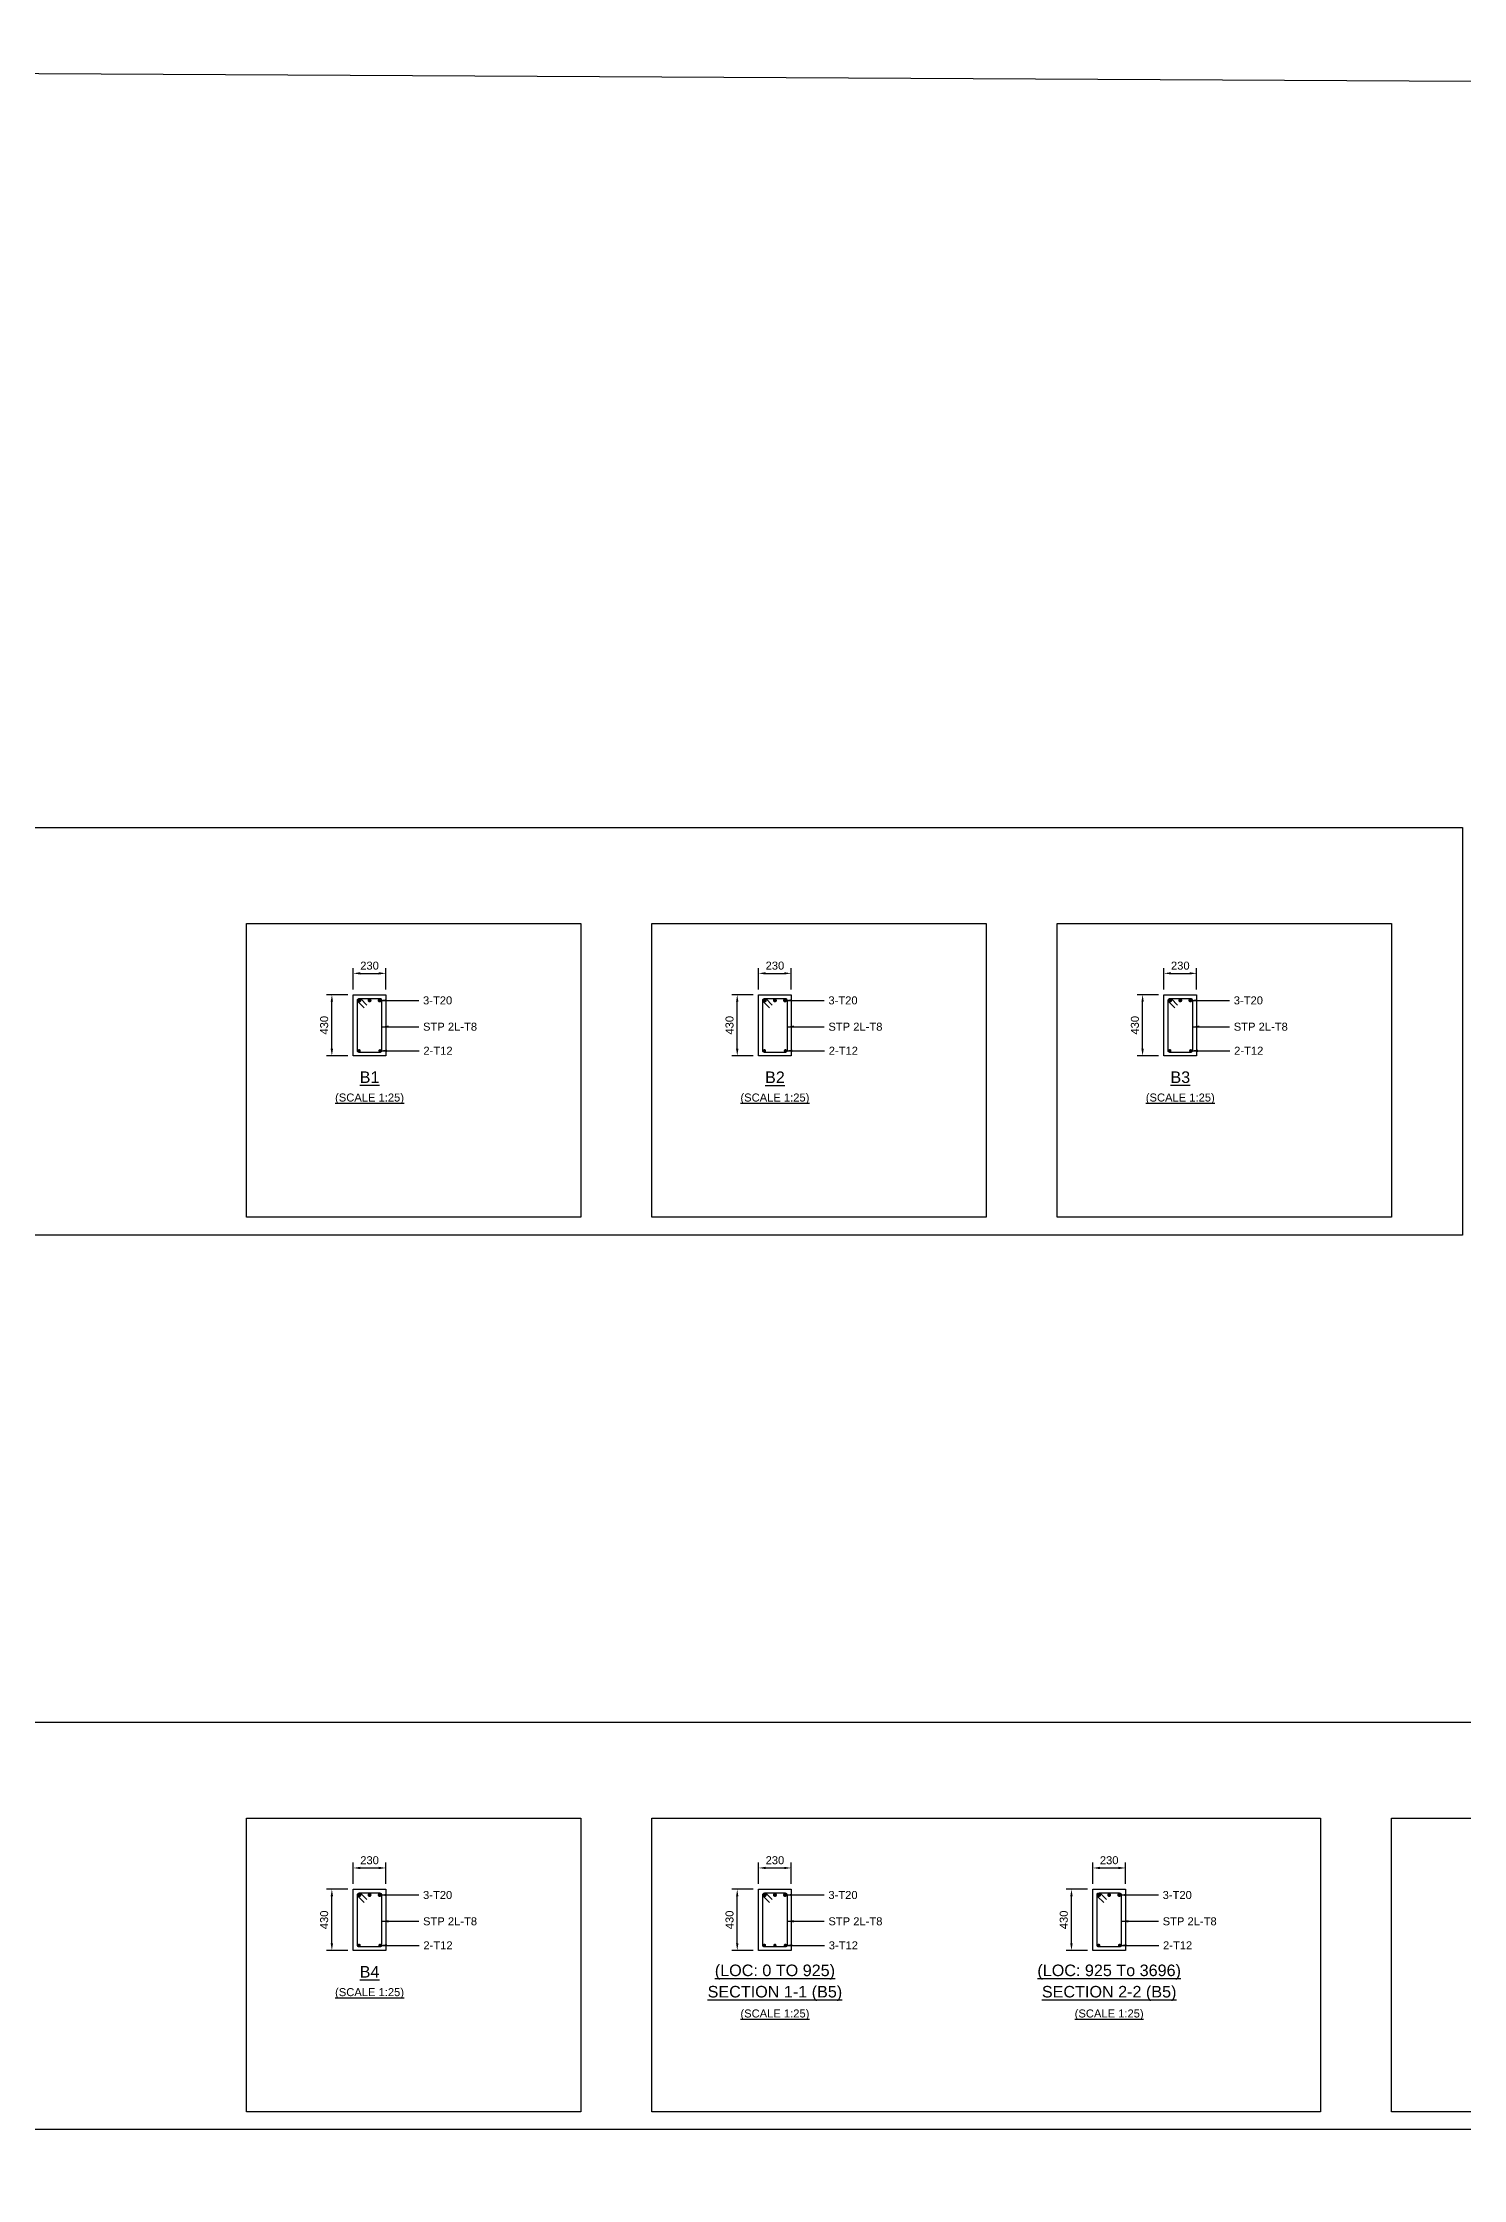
# Model space of a CAD drawing. Header units: inches. Extents: x -816171 to 9366335, y -450961 to 689132.
# Drawn here: x 2668962 to 2708911, y 332751 to 392839 of the extents above; entities that cross this region are included whole.
import ezdxf
from ezdxf.enums import TextEntityAlignment as Align

# ---------------------------------------------------------------- set-up
doc = ezdxf.new("R2010")
doc.units = ezdxf.units.IN
doc.header["$MEASUREMENT"] = 0
for name, color, linetype in [('Concrete Line', 2, 'Continuous'), ('Dimension', 31, 'Continuous'), ('Labels', 4, 'Continuous'), ('Link', 225, 'Continuous'), ('Reinforcement', 130, 'Continuous'), ('Schedule Border', 60, 'Continuous'), ('Text', 31, 'Continuous')]:
    doc.layers.add(name, color=color, linetype=linetype)
doc.styles.add('SC-SansSerif', font='SansSerif')
doc.dimstyles.new('SCBBSDimStyl', dxfattribs={"dimtxt": 225, "dimasz": 200, "dimexe": 150, "dimexo": 150, "dimgap": 100, "dimtad": 1, "dimtoh": 1, "dimdec": 0, "dimzin": 0, "dimdsep": 46, "dimtxsty": 'SC-SansSerif', "dimcen": 0.09, "dimclrd": 8, "dimclre": 8, "dimclrt": 31, "dimadec": 0, "dimazin": 0, "dimtfac": 1, "dimtdec": 0, "dimtix": 1, "dimtofl": 0, "dimtmove": 0, "dimatfit": 3, "dimfxl": 1, "dimtolj": 1, "dimtzin": 0, "dimarcsym": 0})

# ---------------------------------------------------------------- blocks, each defined once
blk = doc.blocks.new('*D807')
at = {"layer": 'DEFPOINTS', "color": 0, "transparency": 16777216}
for p in [(2678613, 366666), (2677693, 366066), (2678613, 366066)]:
    blk.add_point(p, dxfattribs=at)
at = {"layer": 'Dimension', "color": 8, "lineweight": -2, "transparency": 16777216}
for p, q in [((2677693, 366216), (2677693, 366816)), ((2677893, 366666), (2678413, 366666)), ((2678613, 366216), (2678613, 366816))]:
    blk.add_line(p, q, dxfattribs=at)
at = {"layer": 'Dimension', "color": 8, "transparency": 16777216}
for points in [[(2677893, 366699), (2677893, 366633), (2677693, 366666)], [(2678413, 366699), (2678413, 366633), (2678613, 366666)]]:
    blk.add_solid(points, dxfattribs=at)
at = {"layer": 'Dimension', "color": 31, "transparency": 16777216, "insert": (2678153, 366882), "char_height": 225, "attachment_point": 5, "style": 'SC-SansSerif'}
blk.add_mtext('\\A1;230', dxfattribs=at)
blk = doc.blocks.new('*D808')
at = {"layer": 'DEFPOINTS', "color": 0, "transparency": 16777216}
for p in [(2677093, 366066), (2677693, 366066), (2677693, 364346)]:
    blk.add_point(p, dxfattribs=at)
at = {"layer": 'Dimension', "color": 8, "lineweight": -2, "transparency": 16777216}
for p, q in [((2677543, 366066), (2676943, 366066)), ((2677093, 364546), (2677093, 365866)), ((2677543, 364346), (2676943, 364346))]:
    blk.add_line(p, q, dxfattribs=at)
at = {"layer": 'Dimension', "color": 8, "transparency": 16777216}
for points in [[(2677059, 365866), (2677126, 365866), (2677093, 366066)], [(2677059, 364546), (2677126, 364546), (2677093, 364346)]]:
    blk.add_solid(points, dxfattribs=at)
at = {"layer": 'Dimension', "color": 31, "transparency": 16777216, "insert": (2676877, 365206), "char_height": 225, "attachment_point": 5, "rotation": 90, "style": 'SC-SansSerif'}
blk.add_mtext('\\A1;430', dxfattribs=at)
blk = doc.blocks.new('*D809')
at = {"layer": 'DEFPOINTS', "color": 0, "transparency": 16777216}
for p in [(2690013, 366666), (2689093, 366066), (2690013, 366066)]:
    blk.add_point(p, dxfattribs=at)
at = {"layer": 'Dimension', "color": 8, "lineweight": -2, "transparency": 16777216}
for p, q in [((2689093, 366216), (2689093, 366816)), ((2689293, 366666), (2689813, 366666)), ((2690013, 366216), (2690013, 366816))]:
    blk.add_line(p, q, dxfattribs=at)
at = {"layer": 'Dimension', "color": 8, "transparency": 16777216}
for points in [[(2689293, 366699), (2689293, 366633), (2689093, 366666)], [(2689813, 366699), (2689813, 366633), (2690013, 366666)]]:
    blk.add_solid(points, dxfattribs=at)
at = {"layer": 'Dimension', "color": 31, "transparency": 16777216, "insert": (2689553, 366882), "char_height": 225, "attachment_point": 5, "style": 'SC-SansSerif'}
blk.add_mtext('\\A1;230', dxfattribs=at)
blk = doc.blocks.new('*D810')
at = {"layer": 'DEFPOINTS', "color": 0, "transparency": 16777216}
for p in [(2688493, 366066), (2689093, 366066), (2689093, 364346)]:
    blk.add_point(p, dxfattribs=at)
at = {"layer": 'Dimension', "color": 8, "lineweight": -2, "transparency": 16777216}
for p, q in [((2688943, 366066), (2688343, 366066)), ((2688493, 364546), (2688493, 365866)), ((2688943, 364346), (2688343, 364346))]:
    blk.add_line(p, q, dxfattribs=at)
at = {"layer": 'Dimension', "color": 8, "transparency": 16777216}
for points in [[(2688459, 365866), (2688526, 365866), (2688493, 366066)], [(2688459, 364546), (2688526, 364546), (2688493, 364346)]]:
    blk.add_solid(points, dxfattribs=at)
at = {"layer": 'Dimension', "color": 31, "transparency": 16777216, "insert": (2688277, 365206), "char_height": 225, "attachment_point": 5, "rotation": 90, "style": 'SC-SansSerif'}
blk.add_mtext('\\A1;430', dxfattribs=at)
blk = doc.blocks.new('*D799')
at = {"layer": 'DEFPOINTS', "color": 0, "transparency": 16777216}
for p in [(2701413, 366666), (2700493, 366066), (2701413, 366066)]:
    blk.add_point(p, dxfattribs=at)
at = {"layer": 'Dimension', "color": 8, "lineweight": -2, "transparency": 16777216}
for p, q in [((2700493, 366216), (2700493, 366816)), ((2700693, 366666), (2701213, 366666)), ((2701413, 366216), (2701413, 366816))]:
    blk.add_line(p, q, dxfattribs=at)
at = {"layer": 'Dimension', "color": 8, "transparency": 16777216}
for points in [[(2700693, 366699), (2700693, 366633), (2700493, 366666)], [(2701213, 366699), (2701213, 366633), (2701413, 366666)]]:
    blk.add_solid(points, dxfattribs=at)
at = {"layer": 'Dimension', "color": 31, "transparency": 16777216, "insert": (2700953, 366882), "char_height": 225, "attachment_point": 5, "style": 'SC-SansSerif'}
blk.add_mtext('\\A1;230', dxfattribs=at)
blk = doc.blocks.new('*D800')
at = {"layer": 'DEFPOINTS', "color": 0, "transparency": 16777216}
for p in [(2699893, 366066), (2700493, 366066), (2700493, 364346)]:
    blk.add_point(p, dxfattribs=at)
at = {"layer": 'Dimension', "color": 8, "lineweight": -2, "transparency": 16777216}
for p, q in [((2700343, 366066), (2699743, 366066)), ((2699893, 364546), (2699893, 365866)), ((2700343, 364346), (2699743, 364346))]:
    blk.add_line(p, q, dxfattribs=at)
at = {"layer": 'Dimension', "color": 8, "transparency": 16777216}
for points in [[(2699859, 365866), (2699926, 365866), (2699893, 366066)], [(2699859, 364546), (2699926, 364546), (2699893, 364346)]]:
    blk.add_solid(points, dxfattribs=at)
at = {"layer": 'Dimension', "color": 31, "transparency": 16777216, "insert": (2699677, 365206), "char_height": 225, "attachment_point": 5, "rotation": 90, "style": 'SC-SansSerif'}
blk.add_mtext('\\A1;430', dxfattribs=at)
blk = doc.blocks.new('*D819')
at = {"layer": 'DEFPOINTS', "color": 0, "transparency": 16777216}
for p in [(2678613, 341506), (2677693, 340906), (2678613, 340906)]:
    blk.add_point(p, dxfattribs=at)
at = {"layer": 'Dimension', "color": 8, "lineweight": -2, "transparency": 16777216}
for p, q in [((2677693, 341056), (2677693, 341656)), ((2677893, 341506), (2678413, 341506)), ((2678613, 341056), (2678613, 341656))]:
    blk.add_line(p, q, dxfattribs=at)
at = {"layer": 'Dimension', "color": 8, "transparency": 16777216}
for points in [[(2677893, 341539), (2677893, 341473), (2677693, 341506)], [(2678413, 341539), (2678413, 341473), (2678613, 341506)]]:
    blk.add_solid(points, dxfattribs=at)
at = {"layer": 'Dimension', "color": 31, "transparency": 16777216, "insert": (2678153, 341722), "char_height": 225, "attachment_point": 5, "style": 'SC-SansSerif'}
blk.add_mtext('\\A1;230', dxfattribs=at)
blk = doc.blocks.new('*D820')
at = {"layer": 'DEFPOINTS', "color": 0, "transparency": 16777216}
for p in [(2677093, 340906), (2677693, 340906), (2677693, 339186)]:
    blk.add_point(p, dxfattribs=at)
at = {"layer": 'Dimension', "color": 8, "lineweight": -2, "transparency": 16777216}
for p, q in [((2677543, 340906), (2676943, 340906)), ((2677093, 339386), (2677093, 340706)), ((2677543, 339186), (2676943, 339186))]:
    blk.add_line(p, q, dxfattribs=at)
at = {"layer": 'Dimension', "color": 8, "transparency": 16777216}
for points in [[(2677059, 340706), (2677126, 340706), (2677093, 340906)], [(2677059, 339386), (2677126, 339386), (2677093, 339186)]]:
    blk.add_solid(points, dxfattribs=at)
at = {"layer": 'Dimension', "color": 31, "transparency": 16777216, "insert": (2676877, 340046), "char_height": 225, "attachment_point": 5, "rotation": 90, "style": 'SC-SansSerif'}
blk.add_mtext('\\A1;430', dxfattribs=at)
blk = doc.blocks.new('*D821')
at = {"layer": 'DEFPOINTS', "color": 0, "transparency": 16777216}
for p in [(2690013, 341506), (2689093, 340906), (2690013, 340906)]:
    blk.add_point(p, dxfattribs=at)
at = {"layer": 'Dimension', "color": 8, "lineweight": -2, "transparency": 16777216}
for p, q in [((2689093, 341056), (2689093, 341656)), ((2689293, 341506), (2689813, 341506)), ((2690013, 341056), (2690013, 341656))]:
    blk.add_line(p, q, dxfattribs=at)
at = {"layer": 'Dimension', "color": 8, "transparency": 16777216}
for points in [[(2689293, 341539), (2689293, 341473), (2689093, 341506)], [(2689813, 341539), (2689813, 341473), (2690013, 341506)]]:
    blk.add_solid(points, dxfattribs=at)
at = {"layer": 'Dimension', "color": 31, "transparency": 16777216, "insert": (2689553, 341722), "char_height": 225, "attachment_point": 5, "style": 'SC-SansSerif'}
blk.add_mtext('\\A1;230', dxfattribs=at)
blk = doc.blocks.new('*D822')
at = {"layer": 'DEFPOINTS', "color": 0, "transparency": 16777216}
for p in [(2688493, 340906), (2689093, 340906), (2689093, 339186)]:
    blk.add_point(p, dxfattribs=at)
at = {"layer": 'Dimension', "color": 8, "lineweight": -2, "transparency": 16777216}
for p, q in [((2688943, 340906), (2688343, 340906)), ((2688493, 339386), (2688493, 340706)), ((2688943, 339186), (2688343, 339186))]:
    blk.add_line(p, q, dxfattribs=at)
at = {"layer": 'Dimension', "color": 8, "transparency": 16777216}
for points in [[(2688459, 340706), (2688526, 340706), (2688493, 340906)], [(2688459, 339386), (2688526, 339386), (2688493, 339186)]]:
    blk.add_solid(points, dxfattribs=at)
at = {"layer": 'Dimension', "color": 31, "transparency": 16777216, "insert": (2688277, 340046), "char_height": 225, "attachment_point": 5, "rotation": 90, "style": 'SC-SansSerif'}
blk.add_mtext('\\A1;430', dxfattribs=at)
blk = doc.blocks.new('*D823')
at = {"layer": 'DEFPOINTS', "color": 0, "transparency": 16777216}
for p in [(2699413, 341506), (2698493, 340906), (2699413, 340906)]:
    blk.add_point(p, dxfattribs=at)
at = {"layer": 'Dimension', "color": 8, "lineweight": -2, "transparency": 16777216}
for p, q in [((2698493, 341056), (2698493, 341656)), ((2698693, 341506), (2699213, 341506)), ((2699413, 341056), (2699413, 341656))]:
    blk.add_line(p, q, dxfattribs=at)
at = {"layer": 'Dimension', "color": 8, "transparency": 16777216}
for points in [[(2698693, 341539), (2698693, 341473), (2698493, 341506)], [(2699213, 341539), (2699213, 341473), (2699413, 341506)]]:
    blk.add_solid(points, dxfattribs=at)
at = {"layer": 'Dimension', "color": 31, "transparency": 16777216, "insert": (2698953, 341722), "char_height": 225, "attachment_point": 5, "style": 'SC-SansSerif'}
blk.add_mtext('\\A1;230', dxfattribs=at)
blk = doc.blocks.new('*D824')
at = {"layer": 'DEFPOINTS', "color": 0, "transparency": 16777216}
for p in [(2697893, 340906), (2698493, 340906), (2698493, 339186)]:
    blk.add_point(p, dxfattribs=at)
at = {"layer": 'Dimension', "color": 8, "lineweight": -2, "transparency": 16777216}
for p, q in [((2698343, 340906), (2697743, 340906)), ((2697893, 339386), (2697893, 340706)), ((2698343, 339186), (2697743, 339186))]:
    blk.add_line(p, q, dxfattribs=at)
at = {"layer": 'Dimension', "color": 8, "transparency": 16777216}
for points in [[(2697859, 340706), (2697926, 340706), (2697893, 340906)], [(2697859, 339386), (2697926, 339386), (2697893, 339186)]]:
    blk.add_solid(points, dxfattribs=at)
at = {"layer": 'Dimension', "color": 31, "transparency": 16777216, "insert": (2697677, 340046), "char_height": 225, "attachment_point": 5, "rotation": 90, "style": 'SC-SansSerif'}
blk.add_mtext('\\A1;430', dxfattribs=at)

msp = doc.modelspace()

# ---------------------------------------------------------------- linework, layer by layer
msp.add_lwpolyline([(2507663.83403, 392838.94799), (2914115.59183, 390657.34345), (2914115.59183, 139178.61934), (2507663.83403, 141360.22388)], close=True)
at = {"layer": 'Concrete Line'}
for points in [[(2677692.63876, 366065.9465), (2678612.63876, 366065.9465), (2678612.63876, 364345.9465), (2677692.63876, 364345.9465)], [(2689092.63876, 366065.9465), (2690012.63876, 366065.9465), (2690012.63876, 364345.9465), (2689092.63876, 364345.9465)], [(2700492.63876, 366065.9465), (2701412.63876, 366065.9465), (2701412.63876, 364345.9465), (2700492.63876, 364345.9465)], [(2677692.63876, 340905.9465), (2678612.63876, 340905.9465), (2678612.63876, 339185.9465), (2677692.63876, 339185.9465)], [(2689092.63876, 340905.9465), (2690012.63876, 340905.9465), (2690012.63876, 339185.9465), (2689092.63876, 339185.9465)], [(2698492.63876, 340905.9465), (2699412.63876, 340905.9465), (2699412.63876, 339185.9465), (2698492.63876, 339185.9465)]]:
    msp.add_lwpolyline(points, close=True, dxfattribs=at)
at = {"layer": 'Link'}
for points in [[(2677998.00654, 365696.18478), (2677828.90121, 365866.48859, -0.66690252), (2677868.63876, 365961.9465), (2678436.63876, 365961.9465, -0.4142135624), (2678492.63876, 365905.9465), (2678492.63876, 364489.9465, -0.4142135624), (2678446.63876, 364443.9465), (2677858.63876, 364443.9465, -0.4142135624), (2677812.63876, 364489.9465), (2677812.63876, 365905.9465, -0.6694562621), (2677908.37631, 365945.40441), (2678077.48165, 365775.10061)], [(2689398.00654, 365696.18478), (2689228.90121, 365866.48859, -0.66690252), (2689268.63876, 365961.9465), (2689836.63876, 365961.9465, -0.4142135624), (2689892.63876, 365905.9465), (2689892.63876, 364489.9465, -0.4142135624), (2689846.63876, 364443.9465), (2689258.63876, 364443.9465, -0.4142135624), (2689212.63876, 364489.9465), (2689212.63876, 365905.9465, -0.6694562621), (2689308.37631, 365945.40441), (2689477.48165, 365775.10061)], [(2700798.00654, 365696.18478), (2700628.90121, 365866.48859, -0.66690252), (2700668.63876, 365961.9465), (2701236.63876, 365961.9465, -0.4142135624), (2701292.63876, 365905.9465), (2701292.63876, 364489.9465, -0.4142135624), (2701246.63876, 364443.9465), (2700658.63876, 364443.9465, -0.4142135624), (2700612.63876, 364489.9465), (2700612.63876, 365905.9465, -0.6694562621), (2700708.37631, 365945.40441), (2700877.48165, 365775.10061)], [(2677998.00654, 340536.18478), (2677828.90121, 340706.48859, -0.66690252), (2677868.63876, 340801.9465), (2678436.63876, 340801.9465, -0.4142135624), (2678492.63876, 340745.9465), (2678492.63876, 339329.9465, -0.4142135624), (2678446.63876, 339283.9465), (2677858.63876, 339283.9465, -0.4142135624), (2677812.63876, 339329.9465), (2677812.63876, 340745.9465, -0.6694562621), (2677908.37631, 340785.40441), (2678077.48165, 340615.10061)], [(2689398.00654, 340536.18478), (2689228.90121, 340706.48859, -0.66690252), (2689268.63876, 340801.9465), (2689836.63876, 340801.9465, -0.4142135624), (2689892.63876, 340745.9465), (2689892.63876, 339329.9465, -0.4142135624), (2689846.63876, 339283.9465), (2689258.63876, 339283.9465, -0.4142135624), (2689212.63876, 339329.9465), (2689212.63876, 340745.9465, -0.6694562621), (2689308.37631, 340785.40441), (2689477.48165, 340615.10061)], [(2698798.00654, 340536.18478), (2698628.90121, 340706.48859, -0.66690252), (2698668.63876, 340801.9465), (2699236.63876, 340801.9465, -0.4142135624), (2699292.63876, 340745.9465), (2699292.63876, 339329.9465, -0.4142135624), (2699246.63876, 339283.9465), (2698658.63876, 339283.9465, -0.4142135624), (2698612.63876, 339329.9465), (2698612.63876, 340745.9465, -0.6694562621), (2698708.37631, 340785.40441), (2698877.48165, 340615.10061)]]:
    msp.add_lwpolyline(points, format="xyb", dxfattribs=at)
at = {"layer": 'Reinforcement'}
for points, const_width in [([(2677840.63876, 365905.9465, 1), (2677896.63876, 365905.9465, 1)], 56), ([(2678124.63876, 365905.9465, 1), (2678180.63876, 365905.9465, 1)], 56), ([(2678408.63876, 365905.9465, 1), (2678464.63876, 365905.9465, 1)], 56), ([(2689240.63876, 365905.9465, 1), (2689296.63876, 365905.9465, 1)], 56), ([(2689524.63876, 365905.9465, 1), (2689580.63876, 365905.9465, 1)], 56), ([(2689808.63876, 365905.9465, 1), (2689864.63876, 365905.9465, 1)], 56), ([(2700640.63876, 365905.9465, 1), (2700696.63876, 365905.9465, 1)], 56), ([(2700924.63876, 365905.9465, 1), (2700980.63876, 365905.9465, 1)], 56), ([(2701208.63876, 365905.9465, 1), (2701264.63876, 365905.9465, 1)], 56), ([(2677835.63876, 364489.9465, 1), (2677881.63876, 364489.9465, 1)], 46), ([(2678423.63876, 364489.9465, 1), (2678469.63876, 364489.9465, 1)], 46), ([(2689235.63876, 364489.9465, 1), (2689281.63876, 364489.9465, 1)], 46), ([(2689823.63876, 364489.9465, 1), (2689869.63876, 364489.9465, 1)], 46), ([(2700635.63876, 364489.9465, 1), (2700681.63876, 364489.9465, 1)], 46), ([(2701223.63876, 364489.9465, 1), (2701269.63876, 364489.9465, 1)], 46), ([(2677840.63876, 340745.9465, 1), (2677896.63876, 340745.9465, 1)], 56), ([(2678124.63876, 340745.9465, 1), (2678180.63876, 340745.9465, 1)], 56), ([(2678408.63876, 340745.9465, 1), (2678464.63876, 340745.9465, 1)], 56), ([(2689240.63876, 340745.9465, 1), (2689296.63876, 340745.9465, 1)], 56), ([(2689524.63876, 340745.9465, 1), (2689580.63876, 340745.9465, 1)], 56), ([(2689808.63876, 340745.9465, 1), (2689864.63876, 340745.9465, 1)], 56), ([(2698640.63876, 340745.9465, 1), (2698696.63876, 340745.9465, 1)], 56), ([(2698924.63876, 340745.9465, 1), (2698980.63876, 340745.9465, 1)], 56), ([(2699208.63876, 340745.9465, 1), (2699264.63876, 340745.9465, 1)], 56), ([(2677835.63876, 339329.9465, 1), (2677881.63876, 339329.9465, 1)], 46), ([(2678423.63876, 339329.9465, 1), (2678469.63876, 339329.9465, 1)], 46), ([(2689235.63876, 339329.9465, 1), (2689281.63876, 339329.9465, 1)], 46), ([(2689529.63876, 339329.9465, 1), (2689575.63876, 339329.9465, 1)], 46), ([(2689823.63876, 339329.9465, 1), (2689869.63876, 339329.9465, 1)], 46), ([(2698635.63876, 339329.9465, 1), (2698681.63876, 339329.9465, 1)], 46), ([(2699223.63876, 339329.9465, 1), (2699269.63876, 339329.9465, 1)], 46)]:
    msp.add_lwpolyline(points, format="xyb", close=True, dxfattribs=dict(at, const_width=const_width))
at = {"layer": 'Schedule Border'}
for points in [[(2639250.63876, 370765.9465), (2708892.63876, 370765.9465), (2708892.63876, 359305.9465), (2639250.63876, 359305.9465)], [(2674692.63876, 368065.9465), (2684092.63876, 368065.9465), (2684092.63876, 359805.9465), (2674692.63876, 359805.9465)], [(2686092.63876, 368065.9465), (2695492.63876, 368065.9465), (2695492.63876, 359805.9465), (2686092.63876, 359805.9465)], [(2697492.63876, 368065.9465), (2706892.63876, 368065.9465), (2706892.63876, 359805.9465), (2697492.63876, 359805.9465)], [(2639250.63876, 345605.9465), (2718292.63876, 345605.9465), (2718292.63876, 334145.9465), (2639250.63876, 334145.9465)], [(2674692.63876, 342905.9465), (2684092.63876, 342905.9465), (2684092.63876, 334645.9465), (2674692.63876, 334645.9465)], [(2686092.63876, 342905.9465), (2704892.63876, 342905.9465), (2704892.63876, 334645.9465), (2686092.63876, 334645.9465)], [(2706892.63876, 342905.9465), (2716292.63876, 342905.9465), (2716292.63876, 334645.9465), (2706892.63876, 334645.9465)]]:
    msp.add_lwpolyline(points, close=True, dxfattribs=at)

# ---------------------------------------------------------------- texts
at = {"layer": 'Labels', "style": 'SC-SansSerif'}
for s, p in [('%%uB1', (2678152.63876, 363745.9465)), ('%%uB2', (2689552.63876, 363745.9465)), ('%%uB3', (2700952.63876, 363745.9465)), ('%%uB4', (2678152.63876, 338585.9465)), ('%%u(LOC: 0 TO 925)', (2689552.63876, 338585.9465)), ('%%u(LOC: 925 To 3696)', (2698952.63876, 338585.9465)), ('%%uSECTION 1-1 (B5)', (2689552.63876, 337985.9465)), ('%%uSECTION 2-2 (B5)', (2698952.63876, 337985.9465))]:
    msp.add_text(s, height=325, dxfattribs=at).set_placement(p, align=Align.MIDDLE)
at = {"layer": 'Text', "style": 'SC-SansSerif'}
for s, p in [('3-T20', (2679656.63876, 365905.9465)), ('3-T20', (2691056.63876, 365905.9465)), ('3-T20', (2702456.63876, 365905.9465)), ('STP 2L-T8', (2679656.63876, 365165.9465)), ('STP 2L-T8', (2691056.63876, 365165.9465)), ('STP 2L-T8', (2702456.63876, 365165.9465)), ('2-T12', (2679666.63876, 364489.9465)), ('2-T12', (2691066.63876, 364489.9465)), ('2-T12', (2702466.63876, 364489.9465)), ('3-T20', (2679656.63876, 340745.9465)), ('3-T20', (2691056.63876, 340745.9465)), ('3-T20', (2700456.63876, 340745.9465)), ('STP 2L-T8', (2679656.63876, 340005.9465)), ('STP 2L-T8', (2691056.63876, 340005.9465)), ('STP 2L-T8', (2700456.63876, 340005.9465)), ('2-T12', (2679666.63876, 339329.9465)), ('3-T12', (2691066.63876, 339329.9465)), ('2-T12', (2700466.63876, 339329.9465))]:
    msp.add_text(s, height=225, dxfattribs=at).set_placement(p, align=Align.MIDDLE_LEFT)
for p in [(2678152.63876, 363145.9465), (2689552.63876, 363145.9465), (2700952.63876, 363145.9465), (2678152.63876, 337985.9465), (2689552.63876, 337385.9465), (2698952.63876, 337385.9465)]:
    msp.add_text('%%u(SCALE 1:25)', height=225, dxfattribs=at).set_placement(p, align=Align.MIDDLE)

# ---------------------------------------------------------------- dimensions: what is measured, and where the dimension line sits
at = {"layer": 'Dimension'}
for base, p1, p2, angle, text, picture, middle in [((2678612.63876, 366665.9465), (2677692.63876, 366065.9465), (2678612.63876, 366065.9465), 0, '230', '*D807', (2678152.63876, 366665.9465)), ((2690012.63876, 366665.9465), (2689092.63876, 366065.9465), (2690012.63876, 366065.9465), 0, '230', '*D809', (2689552.63876, 366665.9465)), ((2701412.63876, 366665.9465), (2700492.63876, 366065.9465), (2701412.63876, 366065.9465), 0, '230', '*D799', (2700952.63876, 366665.9465)), ((2677092.63876, 366065.9465), (2677692.63876, 364345.9465), (2677692.63876, 366065.9465), 90, '430', '*D808', (2677092.63876, 365205.9465)), ((2688492.63876, 366065.9465), (2689092.63876, 364345.9465), (2689092.63876, 366065.9465), 90, '430', '*D810', (2688492.63876, 365205.9465)), ((2699892.63876, 366065.9465), (2700492.63876, 364345.9465), (2700492.63876, 366065.9465), 90, '430', '*D800', (2699892.63876, 365205.9465)), ((2678612.63876, 341505.9465), (2677692.63876, 340905.9465), (2678612.63876, 340905.9465), 0, '230', '*D819', (2678152.63876, 341505.9465)), ((2690012.63876, 341505.9465), (2689092.63876, 340905.9465), (2690012.63876, 340905.9465), 0, '230', '*D821', (2689552.63876, 341505.9465)), ((2699412.63876, 341505.9465), (2698492.63876, 340905.9465), (2699412.63876, 340905.9465), 0, '230', '*D823', (2698952.63876, 341505.9465)), ((2677092.63876, 340905.9465), (2677692.63876, 339185.9465), (2677692.63876, 340905.9465), 90, '430', '*D820', (2677092.63876, 340045.9465)), ((2688492.63876, 340905.9465), (2689092.63876, 339185.9465), (2689092.63876, 340905.9465), 90, '430', '*D822', (2688492.63876, 340045.9465)), ((2697892.63876, 340905.9465), (2698492.63876, 339185.9465), (2698492.63876, 340905.9465), 90, '430', '*D824', (2697892.63876, 340045.9465))]:
    dim = msp.add_linear_dim(base=base, p1=p1, p2=p2, angle=angle, text=text, dimstyle='SCBBSDimStyl', override={"dimjust": 0}, dxfattribs=at)
    dim.commit()
    dim.dimension.update_dxf_attribs({"geometry": picture, "text_midpoint": middle, "dimtype": 161})

# ---------------------------------------------------------------- leaders
at = {"layer": 'Dimension', "color": 8}
for points in [[(2678436.63876, 365905.9465), (2678936.63876, 365905.9465), (2679536.63876, 365905.9465)], [(2689836.63876, 365905.9465), (2690336.63876, 365905.9465), (2690936.63876, 365905.9465)], [(2701236.63876, 365905.9465), (2701736.63876, 365905.9465), (2702336.63876, 365905.9465)], [(2678492.63876, 365165.9465), (2679536.63876, 365165.9465)], [(2689892.63876, 365165.9465), (2690936.63876, 365165.9465)], [(2701292.63876, 365165.9465), (2702336.63876, 365165.9465)], [(2678446.63876, 364489.9465), (2678946.63876, 364489.9465), (2679546.63876, 364489.9465)], [(2689846.63876, 364489.9465), (2690346.63876, 364489.9465), (2690946.63876, 364489.9465)], [(2701246.63876, 364489.9465), (2701746.63876, 364489.9465), (2702346.63876, 364489.9465)], [(2678436.63876, 340745.9465), (2678936.63876, 340745.9465), (2679536.63876, 340745.9465)], [(2689836.63876, 340745.9465), (2690336.63876, 340745.9465), (2690936.63876, 340745.9465)], [(2699236.63876, 340745.9465), (2699736.63876, 340745.9465), (2700336.63876, 340745.9465)], [(2678492.63876, 340005.9465), (2679536.63876, 340005.9465)], [(2689892.63876, 340005.9465), (2690936.63876, 340005.9465)], [(2699292.63876, 340005.9465), (2700336.63876, 340005.9465)], [(2678446.63876, 339329.9465), (2678946.63876, 339329.9465), (2679546.63876, 339329.9465)], [(2689846.63876, 339329.9465), (2690346.63876, 339329.9465), (2690946.63876, 339329.9465)], [(2699246.63876, 339329.9465), (2699746.63876, 339329.9465), (2700346.63876, 339329.9465)]]:
    msp.add_leader(points, dimstyle='SCBBSDimStyl', dxfattribs=at)

doc.saveas('drawing.dxf')
